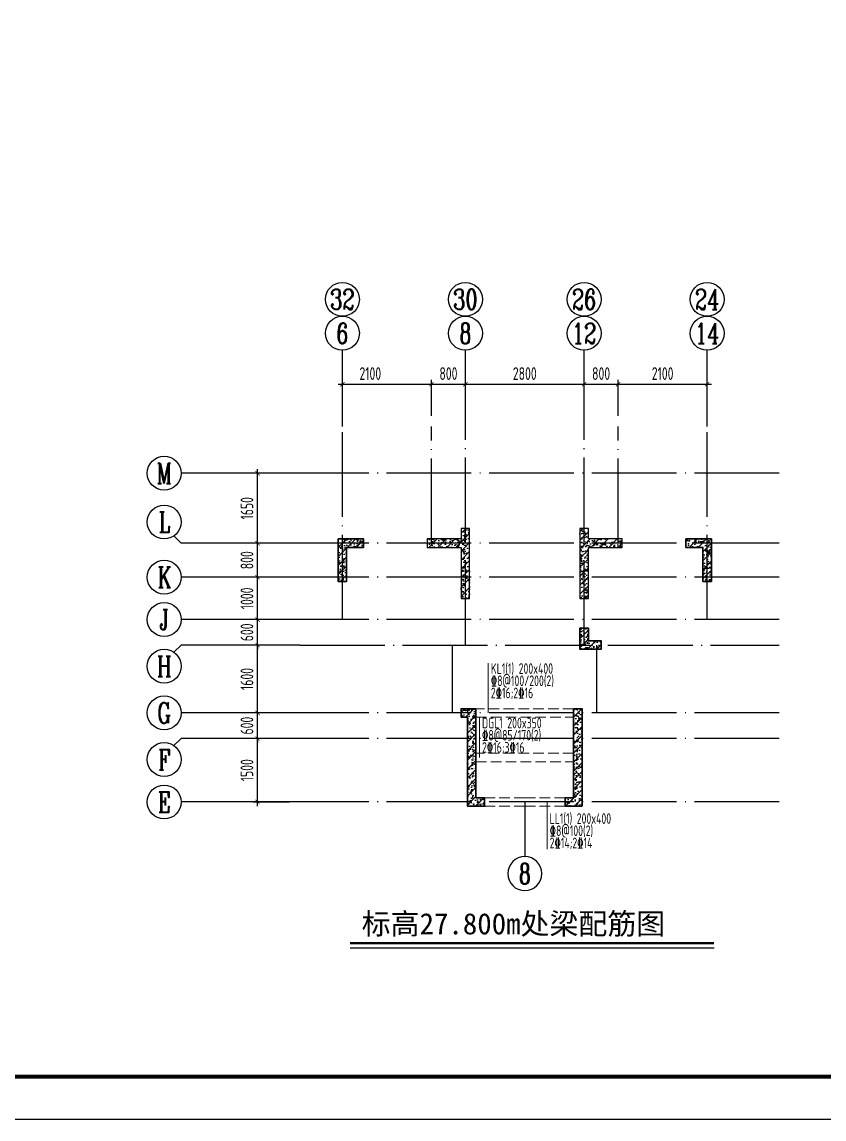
# Model space of a CAD drawing. Extents: x -1307975 to -76406, y -96289 to 379359.
# Drawn here: x -711516 to -692605, y -27247 to -1383 of the extents above; entities that cross this region are included whole.
import ezdxf
from ezdxf.enums import TextEntityAlignment as Align

# ---------------------------------------------------------------- set-up
doc = ezdxf.new("R2010")
doc.units = 0
doc.header["$LTSCALE"] = 1000
for name, pattern in [('__DASH', [0.35, 0.25, -0.1]), ('DASH', [0.35, 0.25, -0.1]), ('DOTE', [2.42, 2, -0.2, 0.02, -0.2])]:
    doc.linetypes.add(name, pattern=pattern)
doc.layers.get('0').update_dxf_attribs({"linetype": 'CONTINUOUS'})
doc.layers.get('DEFPOINTS').update_dxf_attribs({"linetype": 'CONTINUOUS'})
for name, color, linetype in [('-TK', 7, 'CONTINUOUS'), ('A-AXIS', 1, 'CONTINUOUS'), ('A-DOTE', 10, 'DOTE'), ('AXIS_NUM', 7, 'CONTINUOUS'), ('S-L主梁线', 4, 'DASH'), ('S-L梁编号', 6, 'CONTINUOUS'), ('S-L梁配筋', 7, 'CONTINUOUS'), ('S-Q墙填充', 252, 'CONTINUOUS'), ('S-Q墙实线', 6, 'CONTINUOUS'), ('S-Y一般标注', 3, 'CONTINUOUS'), ('S-Z柱填充', 252, 'CONTINUOUS'), ('S-Z柱实线', 6, 'CONTINUOUS'), ('S-引出线', 40, 'CONTINUOUS'), ('S-文字', 7, 'CONTINUOUS')]:
    doc.layers.add(name, color=color, linetype=linetype)
doc.styles.add('-宋体', font='', dxfattribs={"width": 0.7, "height": 300, "bigfont": '宋体.TTF'})
doc.styles.add('TSSD_Axis', font='complex.shx', dxfattribs={"width": 0.7, "bigfont": 'hztxt.shx'})
doc.styles.add('TSSD_DIMENSION', font='Tssdeng.shx', dxfattribs={"width": 0.7, "bigfont": 'tssdchn.shx'})
doc.styles.add('TSSD_REIN', font='tssdeng.shx', dxfattribs={"width": 0.7, "height": 300, "bigfont": 'tssdchn.shx'})
doc.styles.get('-宋体').set_extended_font_data('SimSun')
doc.dimstyles.new('TSSD_100_100', dxfattribs={"dimtxt": 300, "dimasz": 100, "dimexe": 100, "dimexo": 250, "dimgap": 100, "dimtad": 1, "dimdec": 0, "dimzin": 0, "dimdsep": 46, "dimtxsty": 'TSSD_DIMENSION', "dimblk": 'ARCHTICK', "dimcen": 0, "dimdle": 100, "dimclrt": 7, "dimadec": 0, "dimazin": 0, "dimtfac": 1, "dimtdec": 0, "dimtix": 1, "dimtmove": 2, "dimatfit": 3, "dimldrblk": 'ARCHTICK', "dimfxl": 1, "dimtolj": 1, "dimtzin": 0, "dimarcsym": 0})
pattern_1 = [(50, (-691234.5, 31720.38), (215.17805, -18.82564), [22.5, -247.5]), (355, (-691234.5, 31720.38), (-41.6254, 225.6576), [18, -198]), (100.4514, (-691216.58, 31718.8), (173.5528, 206.8319), [19.1221, -210.3426]), (46.1842, (-691234.5, 31780.38), (320.1723, -49.6557), [33.75, -371.25]), (96.6356, (-691207.83, 31776.24), (280.3988, 292.2354), [28.683, -315.514]), (351.1842, (-691234.5, 31780.38), (280.3986, 292.2356), [27, -297]), (21, (-691204.5, 31765.38), (179.0721, -120.78567), [22.5, -247.5]), (326, (-691204.5, 31765.38), (72.9946, 217.545), [18, -198]), (71.4514, (-691189.59, 31755.31), (252.0668, 96.75915), [19.1221, -210.3426]), (37.5, (-691234.51, 31720.38), (3.64796, 99.86816), [0, -195.6, 0, -201, 0, -198.75]), (7.5, (-691234.51, 31720.38), (78.92086, 118.32351), [0, -114.6, 0, -191.1, 0, -75.75]), (327.5, (-691301.41, 31720.38), (160.14673, -6.76646), [0, -75, 0, -234, 0, -310.5]), (317.5, (-691331.41, 31720.38), (174.95585, 30.0315), [0, -97.5, 0, -155.4, 0, -220.5]), (45, (-691234.51, 31720.38), (-106.066, 106.066), [])]
pattern_2 = [(50, (-696496.34, 199756.45), (215.17805, -18.82564), [22.5, -247.5]), (355, (-696496.34, 199756.45), (-41.6254, 225.65764), [18, -198]), (100.4514, (-696478.41, 199754.88), (173.55281, 206.83186), [19.12206, -210.34263]), (46.1842, (-696496.34, 199816.45), (320.1723, -49.6557), [33.75, -371.25]), (96.6356, (-696469.66, 199812.3), (280.3988, 292.23536), [28.6831, -315.5139]), (351.1842, (-696496.34, 199816.45), (280.3986, 292.2356), [27, -297]), (21, (-696466.34, 199801.45), (179.07212, -120.78567), [22.5, -247.5]), (326, (-696466.34, 199801.45), (72.9946, 217.54501), [18, -198]), (71.4514, (-696451.42, 199791.39), (252.06679, 96.75915), [19.12206, -210.34263]), (37.5, (-696496.344, 199756.45), (3.647957, 99.868156), [0, -195.6, 0, -201, 0, -198.75]), (7.5, (-696496.34, 199756.45), (78.92086, 118.323514), [0, -114.6, 0, -191.1, 0, -75.75]), (327.5, (-696563.244, 199756.45), (160.14673, -6.766462), [0, -75, 0, -234, 0, -310.5]), (317.5, (-696593.24, 199756.45), (174.95585, 30.031495), [0, -97.5, 0, -155.4, 0, -220.5]), (45, (-696496.34, 199756.45), (-106.06602, 106.06602), [])]

# ---------------------------------------------------------------- blocks, each defined once
blk = doc.blocks.new('A1')
blk.add_lwpolyline([(0, 59400), (0, 0), (84100, 0), (84100, 59400)], close=True)
at = {"const_width": 100}
blk.add_lwpolyline([(2500, 58400), (2500, 1000), (83100, 1000), (83100, 58400)], close=True, dxfattribs=at)
blk = doc.blocks.new('ts_axno')
at = {"color": 0, "linetype": 'ByBlock', "lineweight": -2}
blk.add_circle((0, 0), 0.5, dxfattribs=at)
at = {"color": 0, "linetype": 'ByBlock', "lineweight": -2, "style": 'TSSD_Axis', "width": 0.7}
blk.add_attdef('A', text='', height=0.6, dxfattribs=at).set_placement((0, 0), align=Align.MIDDLE_CENTER)
blk = doc.blocks.new('_ArchTick')
at = {"color": 0, "linetype": 'ByBlock', "const_width": 0.15}
blk.add_lwpolyline([(-0.5, -0.5), (0.5, 0.5)], dxfattribs=at)
blk = doc.blocks.new('*D1075')
at = {"layer": 'DEFPOINTS', "color": 0, "transparency": 16777216}
for p in [(-701861, -9923), (-703961, -10923), (-701861, -10923)]:
    blk.add_point(p, dxfattribs=at)
at = {"layer": 'S-Y一般标注', "color": 0, "lineweight": -2, "transparency": 16777216}
for p, q in [((-703961, -10673), (-703961, -9823)), ((-701861, -10673), (-701861, -9823)), ((-704061, -9923), (-701761, -9923))]:
    blk.add_line(p, q, dxfattribs=at)
at = {"layer": 'S-Y一般标注', "color": 0, "lineweight": -2, "transparency": 16777216, "xscale": 100, "yscale": 100, "zscale": 100, "rotation": 180}
blk.add_blockref('_ArchTick', (-703961, -9923), dxfattribs=at)
at = {"layer": 'S-Y一般标注', "color": 0, "lineweight": -2, "transparency": 16777216, "xscale": 100, "yscale": 100, "zscale": 100}
blk.add_blockref('_ArchTick', (-701861, -9923), dxfattribs=at)
at = {"layer": 'S-Y一般标注', "color": 7, "transparency": 16777216, "insert": (-703303, -9673), "char_height": 300, "attachment_point": 5, "style": 'TSSD_DIMENSION'}
blk.add_mtext('\\A1;2100', dxfattribs=at)
blk = doc.blocks.new('*D1076')
at = {"layer": 'DEFPOINTS', "color": 0, "transparency": 16777216}
for p in [(-698261, -9923), (-701061, -10923), (-698261, -10923)]:
    blk.add_point(p, dxfattribs=at)
at = {"layer": 'S-Y一般标注', "color": 0, "lineweight": -2, "transparency": 16777216}
for p, q in [((-701061, -10673), (-701061, -9823)), ((-698261, -10673), (-698261, -9823)), ((-701161, -9923), (-698161, -9923))]:
    blk.add_line(p, q, dxfattribs=at)
at = {"layer": 'S-Y一般标注', "color": 0, "lineweight": -2, "transparency": 16777216, "xscale": 100, "yscale": 100, "zscale": 100, "rotation": 180}
blk.add_blockref('_ArchTick', (-701061, -9923), dxfattribs=at)
at = {"layer": 'S-Y一般标注', "color": 0, "lineweight": -2, "transparency": 16777216, "xscale": 100, "yscale": 100, "zscale": 100}
blk.add_blockref('_ArchTick', (-698261, -9923), dxfattribs=at)
at = {"layer": 'S-Y一般标注', "color": 7, "transparency": 16777216, "insert": (-699661, -9673), "char_height": 300, "attachment_point": 5, "style": 'TSSD_DIMENSION'}
blk.add_mtext('\\A1;2800', dxfattribs=at)
blk = doc.blocks.new('*D1077')
at = {"layer": 'DEFPOINTS', "color": 0, "transparency": 16777216}
for p in [(-697461, -9923), (-698261, -10923), (-697461, -10923)]:
    blk.add_point(p, dxfattribs=at)
at = {"layer": 'S-Y一般标注', "color": 0, "lineweight": -2, "transparency": 16777216}
for p, q in [((-698261, -10673), (-698261, -9823)), ((-697461, -10673), (-697461, -9823)), ((-698361, -9923), (-697361, -9923))]:
    blk.add_line(p, q, dxfattribs=at)
at = {"layer": 'S-Y一般标注', "color": 0, "lineweight": -2, "transparency": 16777216, "xscale": 100, "yscale": 100, "zscale": 100, "rotation": 180}
blk.add_blockref('_ArchTick', (-698261, -9923), dxfattribs=at)
at = {"layer": 'S-Y一般标注', "color": 0, "lineweight": -2, "transparency": 16777216, "xscale": 100, "yscale": 100, "zscale": 100}
blk.add_blockref('_ArchTick', (-697461, -9923), dxfattribs=at)
at = {"layer": 'S-Y一般标注', "color": 7, "transparency": 16777216, "insert": (-697861, -9673), "char_height": 300, "attachment_point": 5, "style": 'TSSD_DIMENSION'}
blk.add_mtext('\\A1;800', dxfattribs=at)
blk = doc.blocks.new('*D1078')
at = {"layer": 'DEFPOINTS', "color": 0, "transparency": 16777216}
for p in [(-705961, -18273), (-704961, -18273), (-704961, -19773)]:
    blk.add_point(p, dxfattribs=at)
at = {"layer": 'S-Y一般标注', "color": 0, "lineweight": -2, "transparency": 16777216}
for p, q in [((-705211, -18273), (-706061, -18273)), ((-705961, -19873), (-705961, -18173)), ((-705211, -19773), (-706061, -19773))]:
    blk.add_line(p, q, dxfattribs=at)
at = {"layer": 'S-Y一般标注', "color": 0, "lineweight": -2, "transparency": 16777216, "xscale": 100, "yscale": 100, "zscale": 100}
for p, rotation in [((-705961, -18273), 90), ((-705961, -19773), 270)]:
    blk.add_blockref('_ArchTick', p, dxfattribs=dict(at, rotation=rotation))
at = {"layer": 'S-Y一般标注', "color": 7, "transparency": 16777216, "insert": (-706211, -19023), "char_height": 300, "attachment_point": 5, "rotation": 90, "style": 'TSSD_DIMENSION'}
blk.add_mtext('\\A1;1500', dxfattribs=at)
blk = doc.blocks.new('*D1079')
at = {"layer": 'DEFPOINTS', "color": 0, "transparency": 16777216}
for p in [(-705961, -17673), (-704961, -17673), (-704961, -18273)]:
    blk.add_point(p, dxfattribs=at)
at = {"layer": 'S-Y一般标注', "color": 0, "lineweight": -2, "transparency": 16777216}
for p, q in [((-705961, -17673), (-705961, -17573)), ((-705211, -17673), (-706061, -17673)), ((-705961, -18273), (-705961, -17673)), ((-705211, -18273), (-706061, -18273)), ((-705961, -18273), (-705961, -18373))]:
    blk.add_line(p, q, dxfattribs=at)
at = {"layer": 'S-Y一般标注', "color": 0, "lineweight": -2, "transparency": 16777216, "xscale": 100, "yscale": 100, "zscale": 100}
for p, rotation in [((-705961, -17673), 270), ((-705961, -18273), 90)]:
    blk.add_blockref('_ArchTick', p, dxfattribs=dict(at, rotation=rotation))
at = {"layer": 'S-Y一般标注', "color": 7, "transparency": 16777216, "insert": (-706211, -17973), "char_height": 300, "attachment_point": 5, "rotation": 90, "style": 'TSSD_DIMENSION'}
blk.add_mtext('\\A1;600', dxfattribs=at)
blk = doc.blocks.new('*D1080')
at = {"layer": 'DEFPOINTS', "color": 0, "transparency": 16777216}
for p in [(-705961, -16072), (-704961, -16072), (-704961, -17673)]:
    blk.add_point(p, dxfattribs=at)
at = {"layer": 'S-Y一般标注', "color": 0, "lineweight": -2, "transparency": 16777216}
for p, q in [((-705961, -17773), (-705961, -15972)), ((-705211, -16072), (-706061, -16072)), ((-705211, -17673), (-706061, -17673))]:
    blk.add_line(p, q, dxfattribs=at)
at = {"layer": 'S-Y一般标注', "color": 0, "lineweight": -2, "transparency": 16777216, "xscale": 100, "yscale": 100, "zscale": 100}
for p, rotation in [((-705961, -16072), 90), ((-705961, -17673), 270)]:
    blk.add_blockref('_ArchTick', p, dxfattribs=dict(at, rotation=rotation))
at = {"layer": 'S-Y一般标注', "color": 7, "transparency": 16777216, "insert": (-706211, -16873), "char_height": 300, "attachment_point": 5, "rotation": 90, "style": 'TSSD_DIMENSION'}
blk.add_mtext('\\A1;1600', dxfattribs=at)
blk = doc.blocks.new('*D1081')
at = {"layer": 'DEFPOINTS', "color": 0, "transparency": 16777216}
for p in [(-705961, -15473), (-704961, -15473), (-704961, -16072)]:
    blk.add_point(p, dxfattribs=at)
at = {"layer": 'S-Y一般标注', "color": 0, "lineweight": -2, "transparency": 16777216}
for p, q in [((-705211, -15473), (-706061, -15473)), ((-705961, -15473), (-705961, -15373)), ((-705961, -16072), (-705961, -15473)), ((-705211, -16072), (-706061, -16072)), ((-705961, -16072), (-705961, -16172))]:
    blk.add_line(p, q, dxfattribs=at)
at = {"layer": 'S-Y一般标注', "color": 0, "lineweight": -2, "transparency": 16777216, "xscale": 100, "yscale": 100, "zscale": 100}
for p, rotation in [((-705961, -15473), 270), ((-705961, -16072), 90)]:
    blk.add_blockref('_ArchTick', p, dxfattribs=dict(at, rotation=rotation))
at = {"layer": 'S-Y一般标注', "color": 7, "transparency": 16777216, "insert": (-706211, -15773), "char_height": 300, "attachment_point": 5, "rotation": 90, "style": 'TSSD_DIMENSION'}
blk.add_mtext('\\A1;600', dxfattribs=at)
blk = doc.blocks.new('*D1082')
at = {"layer": 'DEFPOINTS', "color": 0, "transparency": 16777216}
for p in [(-705961, -14473), (-704961, -14473), (-704961, -15473)]:
    blk.add_point(p, dxfattribs=at)
at = {"layer": 'S-Y一般标注', "color": 0, "lineweight": -2, "transparency": 16777216}
for p, q in [((-705211, -14473), (-706061, -14473)), ((-705961, -15573), (-705961, -14373)), ((-705211, -15473), (-706061, -15473))]:
    blk.add_line(p, q, dxfattribs=at)
at = {"layer": 'S-Y一般标注', "color": 0, "lineweight": -2, "transparency": 16777216, "xscale": 100, "yscale": 100, "zscale": 100}
for p, rotation in [((-705961, -14473), 90), ((-705961, -15473), 270)]:
    blk.add_blockref('_ArchTick', p, dxfattribs=dict(at, rotation=rotation))
at = {"layer": 'S-Y一般标注', "color": 7, "transparency": 16777216, "insert": (-706211, -14973), "char_height": 300, "attachment_point": 5, "rotation": 90, "style": 'TSSD_DIMENSION'}
blk.add_mtext('\\A1;1000', dxfattribs=at)
blk = doc.blocks.new('*D1083')
at = {"layer": 'DEFPOINTS', "color": 0, "transparency": 16777216}
for p in [(-705961, -13673), (-704961, -13673), (-704961, -14473)]:
    blk.add_point(p, dxfattribs=at)
at = {"layer": 'S-Y一般标注', "color": 0, "lineweight": -2, "transparency": 16777216}
for p, q in [((-705211, -13673), (-706061, -13673)), ((-705961, -14573), (-705961, -13573)), ((-705211, -14473), (-706061, -14473))]:
    blk.add_line(p, q, dxfattribs=at)
at = {"layer": 'S-Y一般标注', "color": 0, "lineweight": -2, "transparency": 16777216, "xscale": 100, "yscale": 100, "zscale": 100}
for p, rotation in [((-705961, -13673), 90), ((-705961, -14473), 270)]:
    blk.add_blockref('_ArchTick', p, dxfattribs=dict(at, rotation=rotation))
at = {"layer": 'S-Y一般标注', "color": 7, "transparency": 16777216, "insert": (-706211, -14073), "char_height": 300, "attachment_point": 5, "rotation": 90, "style": 'TSSD_DIMENSION'}
blk.add_mtext('\\A1;800', dxfattribs=at)
blk = doc.blocks.new('*D1084')
at = {"layer": 'DEFPOINTS', "color": 0, "transparency": 16777216}
for p in [(-701061, -9923), (-701861, -10923), (-701061, -10923)]:
    blk.add_point(p, dxfattribs=at)
at = {"layer": 'S-Y一般标注', "color": 0, "lineweight": -2, "transparency": 16777216}
for p, q in [((-701861, -10673), (-701861, -9823)), ((-701061, -10673), (-701061, -9823)), ((-701961, -9923), (-700961, -9923))]:
    blk.add_line(p, q, dxfattribs=at)
at = {"layer": 'S-Y一般标注', "color": 0, "lineweight": -2, "transparency": 16777216, "xscale": 100, "yscale": 100, "zscale": 100, "rotation": 180}
blk.add_blockref('_ArchTick', (-701861, -9923), dxfattribs=at)
at = {"layer": 'S-Y一般标注', "color": 0, "lineweight": -2, "transparency": 16777216, "xscale": 100, "yscale": 100, "zscale": 100}
blk.add_blockref('_ArchTick', (-701061, -9923), dxfattribs=at)
at = {"layer": 'S-Y一般标注', "color": 7, "transparency": 16777216, "insert": (-701461, -9673), "char_height": 300, "attachment_point": 5, "style": 'TSSD_DIMENSION'}
blk.add_mtext('\\A1;800', dxfattribs=at)
blk = doc.blocks.new('*D1085')
at = {"layer": 'DEFPOINTS', "color": 0, "transparency": 16777216}
for p in [(-695361, -9923), (-697461, -10923), (-695361, -10923)]:
    blk.add_point(p, dxfattribs=at)
at = {"layer": 'S-Y一般标注', "color": 0, "lineweight": -2, "transparency": 16777216}
for p, q in [((-697461, -10673), (-697461, -9823)), ((-695361, -10673), (-695361, -9823)), ((-697561, -9923), (-695261, -9923))]:
    blk.add_line(p, q, dxfattribs=at)
at = {"layer": 'S-Y一般标注', "color": 0, "lineweight": -2, "transparency": 16777216, "xscale": 100, "yscale": 100, "zscale": 100, "rotation": 180}
blk.add_blockref('_ArchTick', (-697461, -9923), dxfattribs=at)
at = {"layer": 'S-Y一般标注', "color": 0, "lineweight": -2, "transparency": 16777216, "xscale": 100, "yscale": 100, "zscale": 100}
blk.add_blockref('_ArchTick', (-695361, -9923), dxfattribs=at)
at = {"layer": 'S-Y一般标注', "color": 7, "transparency": 16777216, "insert": (-696411, -9673), "char_height": 300, "attachment_point": 5, "style": 'TSSD_DIMENSION'}
blk.add_mtext('\\A1;2100', dxfattribs=at)
blk = doc.blocks.new('*D1086')
at = {"layer": 'DEFPOINTS', "color": 0, "transparency": 16777216}
for p in [(-705961, -12023), (-704961, -12023), (-704961, -13673)]:
    blk.add_point(p, dxfattribs=at)
at = {"layer": 'S-Y一般标注', "color": 0, "lineweight": -2, "transparency": 16777216}
for p, q in [((-705211, -12023), (-706061, -12023)), ((-705961, -13773), (-705961, -11923)), ((-705211, -13673), (-706061, -13673))]:
    blk.add_line(p, q, dxfattribs=at)
at = {"layer": 'S-Y一般标注', "color": 0, "lineweight": -2, "transparency": 16777216, "xscale": 100, "yscale": 100, "zscale": 100}
for p, rotation in [((-705961, -12023), 90), ((-705961, -13673), 270)]:
    blk.add_blockref('_ArchTick', p, dxfattribs=dict(at, rotation=rotation))
at = {"layer": 'S-Y一般标注', "color": 7, "transparency": 16777216, "insert": (-706211, -12848), "char_height": 300, "attachment_point": 5, "rotation": 90, "style": 'TSSD_DIMENSION'}
blk.add_mtext('\\A1;1650', dxfattribs=at)

msp = doc.modelspace()

# ---------------------------------------------------------------- hatches: boundary and pattern name
at = {"layer": 'S-Q墙填充'}
h = msp.add_hatch(dxfattribs=at)
h.set_pattern_fill('ARMORED', color=252, scale=30, style=0)
h.set_pattern_definition(pattern_2)
h.paths.add_polyline_path([(-700961.25, -13672.66), (-700961.25, -13322.66), (-701161.25, -13322.66), (-701161.25, -13572.66), (-701961.37, -13572.66), (-701961.37, -13772.66), (-701161.25, -13772.66), (-701161.25, -14972.66), (-700961.25, -14972.66)])
h = msp.add_hatch(dxfattribs=at)
h.set_pattern_fill('ARMORED', color=252, scale=30, style=0)
h.set_pattern_definition(pattern_2)
h.paths.add_polyline_path([(-698361.25, -13672.66), (-698361.25, -14972.66), (-698161.25, -14972.66), (-698161.25, -13772.66), (-697361.64, -13772.66), (-697361.64, -13572.66), (-698161.25, -13572.66), (-698161.25, -13322.66), (-698361.25, -13322.66)])
h = msp.add_hatch(dxfattribs=at)
h.set_pattern_fill('ARMORED', color=252, scale=30, style=0)
h.set_pattern_definition(pattern_1)
h.paths.add_polyline_path([(-704061.25, -13572.66), (-703461.33, -13572.66), (-703461.33, -13772.66), (-703861.25, -13772.66), (-703861.25, -14572.66), (-704061.25, -14572.66)])
h = msp.add_hatch(dxfattribs=at)
h.set_pattern_fill('ARMORED', color=252, scale=30, style=0)
h.set_pattern_definition(pattern_1)
h.paths.add_polyline_path([(-695261.25, -13572.66), (-695861.16, -13572.66), (-695861.16, -13772.66), (-695461.25, -13772.66), (-695461.25, -14572.66), (-695261.25, -14572.66)])
h = msp.add_hatch(dxfattribs=at)
h.set_pattern_fill('ARMORED', color=252, scale=30, style=0)
h.set_pattern_definition(pattern_1)
h.paths.add_polyline_path([(-700811.25, -17572.66), (-701161.25, -17572.66), (-701161.25, -17772.66), (-701011.25, -17772.66), (-701011.25, -18272.66), (-701011.25, -18722.66), (-701011.25, -19872.66), (-700611.25, -19872.66), (-700611.25, -19672.66), (-700811.25, -19672.66), (-700811.25, -18722.66), (-700811.25, -18272.66)])
h = msp.add_hatch(dxfattribs=at)
h.set_pattern_fill('ARMORED', color=252, scale=30, style=0)
h.set_pattern_definition(pattern_1)
h.paths.add_polyline_path([(-698311.25, -19872.66), (-698311.25, -18722.66), (-698311.25, -18272.66), (-698311.25, -17572.66), (-698511.25, -17572.66), (-698511.25, -18272.66), (-698511.25, -18722.66), (-698511.25, -19672.66), (-698711.25, -19672.66), (-698711.25, -19872.66)])
at = {"layer": 'S-Z柱填充'}
h = msp.add_hatch(dxfattribs=at)
h.set_pattern_fill('ARMORED', color=252, scale=30, style=0)
h.set_pattern_definition(pattern_1)
h.paths.add_polyline_path([(-698161.25, -15672.39), (-698361.25, -15672.39), (-698361.25, -16172.39), (-697861.25, -16172.39), (-697861.25, -15972.39), (-698161.25, -15972.39)])

# ---------------------------------------------------------------- linework, layer by layer
at = {"layer": 'A-AXIS'}
for p, q in [((-703961.25, -10922.78), (-703961.25, -9122.78)), ((-701061.25, -10922.78), (-701061.25, -9122.78)), ((-698261.25, -10922.78), (-698261.25, -9122.78)), ((-695361.25, -10922.78), (-695361.25, -9122.78)), ((-704961.25, -12022.66), (-707761.25, -12022.66)), ((-707761.25, -13672.66), (-707932.86, -13501.05)), ((-704961.25, -13672.66), (-707761.25, -13672.66)), ((-704961.25, -14472.66), (-707761.25, -14472.66)), ((-704961.25, -15472.66), (-707761.25, -15472.66)), ((-707761.25, -16072.39), (-707932.86, -16244)), ((-704961.25, -16072.39), (-707761.25, -16072.39)), ((-704961.25, -17672.66), (-707761.25, -17672.66)), ((-707761.25, -18272.66), (-707932.86, -18444.27)), ((-704961.25, -18272.66), (-707761.25, -18272.66)), ((-704961.25, -19772.66), (-707761.25, -19772.66))]:
    msp.add_line(p, q, dxfattribs=at)
at = {"layer": 'A-DOTE'}
for p, q in [((-703961.25, -15472.66), (-703961.25, -10922.78)), ((-701861.25, -13672.66), (-701861.25, -10922.78)), ((-701061.25, -16072.39), (-701061.25, -10922.78)), ((-698261.25, -16072.39), (-698261.25, -10922.78)), ((-697461.25, -13672.66), (-697461.25, -10922.78)), ((-695361.25, -15472.66), (-695361.25, -10922.78)), ((-693661.25, -12022.66), (-704961.25, -12022.66)), ((-693661.25, -13672.66), (-704961.25, -13672.66)), ((-693661.25, -14472.66), (-704961.25, -14472.66)), ((-693661.25, -15472.66), (-704961.25, -15472.66)), ((-704961.25, -16072.39), (-693661.25, -16072.39)), ((-701361.25, -17672.66), (-701361.25, -16072.66)), ((-697961.25, -17672.66), (-697961.25, -16072.66)), ((-693661.25, -17672.66), (-704961.25, -17672.66)), ((-693661.25, -18272.66), (-704961.25, -18272.66)), ((-693661.25, -19772.66), (-704961.25, -19772.66)), ((-699661.25, -19772.66), (-699661.25, -21061.22))]:
    msp.add_line(p, q, dxfattribs=at)
at = {"layer": 'S-L主梁线', "linetype": '__DASH', "lineweight": 18}
for p, q in [((-698511.25, -17572.66), (-700811.25, -17572.66)), ((-700811.25, -17772.66), (-698511.25, -17772.66)), ((-698511.25, -18622.66), (-700811.25, -18622.66)), ((-700811.25, -18822.66), (-698511.25, -18822.66)), ((-699661.24, -19672.66), (-700611.25, -19672.66)), ((-700611.25, -19872.66), (-699661.25, -19872.66)), ((-698711.25, -19672.66), (-699661.24, -19672.66)), ((-699661.23, -19872.66), (-698711.25, -19872.66))]:
    msp.add_line(p, q, dxfattribs=at)
at = {"layer": 'S-L梁编号', "lineweight": 18}
for p, q in [((-700523.8, -17672.66), (-700523.8, -16501.94)), ((-700731.33, -18722.66), (-700731.33, -17786.29)), ((-699136.64, -19772.66), (-699136.64, -20882.35))]:
    msp.add_line(p, q, dxfattribs=at)
at = {"layer": 'S-Q墙实线'}
msp.add_lwpolyline([(-700961.25, -13672.66), (-700961.25, -13322.66), (-701161.25, -13322.66), (-701161.25, -13572.66), (-701961.37, -13572.66), (-701961.37, -13772.66), (-701161.25, -13772.66), (-701161.25, -14972.66), (-700961.25, -14972.66), (-700961.25, -13672.66)], dxfattribs=at)
msp.add_lwpolyline([(-698361.25, -13672.66), (-698361.25, -14972.66), (-698161.25, -14972.66), (-698161.25, -13772.66), (-697361.64, -13772.66), (-697361.64, -13572.66), (-698161.25, -13572.66), (-698161.25, -13322.66), (-698361.25, -13322.66)], close=True, dxfattribs=at)
at = {"layer": 'S-Q墙实线', "lineweight": 35}
for points in [[(-704061.25, -13572.66), (-703461.33, -13572.66), (-703461.33, -13772.66), (-703861.25, -13772.66), (-703861.25, -14572.66), (-704061.25, -14572.66)], [(-695261.25, -13572.66), (-695861.16, -13572.66), (-695861.16, -13772.66), (-695461.25, -13772.66), (-695461.25, -14572.66), (-695261.25, -14572.66)], [(-700811.25, -17572.66), (-701161.25, -17572.66), (-701161.25, -17772.66), (-701011.25, -17772.66), (-701011.25, -18272.66), (-701011.25, -18722.66), (-701011.25, -19872.66), (-700611.25, -19872.66), (-700611.25, -19672.66), (-700811.25, -19672.66), (-700811.25, -18722.66), (-700811.25, -18272.66)], [(-698311.25, -19872.66), (-698311.25, -18722.66), (-698311.25, -18272.66), (-698311.25, -17572.66), (-698511.25, -17572.66), (-698511.25, -18272.66), (-698511.25, -18722.66), (-698511.25, -19672.66), (-698711.25, -19672.66), (-698711.25, -19872.66)]]:
    msp.add_lwpolyline(points, close=True, dxfattribs=at)
at = {"layer": 'S-Z柱实线', "lineweight": 35}
msp.add_lwpolyline([(-698161.25, -15672.39), (-698361.25, -15672.39), (-698361.25, -16172.39), (-697861.25, -16172.39), (-697861.25, -15972.39), (-698161.25, -15972.39)], close=True, dxfattribs=at)
at = {"layer": 'S-引出线', "color": 3, "const_width": 56}
msp.add_lwpolyline([(-703777.95, -23099.51), (-695196.93, -23099.51)], dxfattribs=at)
at = {"layer": 'S-引出线', "color": 3}
msp.add_lwpolyline([(-703777.95, -23211.51), (-695196.93, -23211.51)], dxfattribs=at)

# ---------------------------------------------------------------- block references
at = {"layer": '-TK'}
msp.add_blockref('A1', (-757793.14, -27247.21), dxfattribs=at)
at = {"layer": 'A-AXIS'}
ref = msp.add_blockref('ts_axno', (-703961.25, -7922.78), dxfattribs=dict(at, xscale=800, yscale=800, zscale=800))
ref.add_attrib('5', '32', dxfattribs={"layer": 'AXIS_NUM', "height": 480, "style": 'TSSD_Axis', "width": 0.7}).set_placement((-703961.25, -7922.78), align=Align.MIDDLE_CENTER)
ref = msp.add_blockref('ts_axno', (-701061.25, -7922.78), dxfattribs=dict(at, xscale=800, yscale=800, zscale=800))
ref.add_attrib('6', '30', dxfattribs={"layer": 'AXIS_NUM', "height": 480, "style": 'TSSD_Axis', "width": 0.7}).set_placement((-701061.25, -7922.78), align=Align.MIDDLE_CENTER)
ref = msp.add_blockref('ts_axno', (-698261.25, -7922.78), dxfattribs=dict(at, xscale=800, yscale=800, zscale=800))
ref.add_attrib('7', '26', dxfattribs={"layer": 'AXIS_NUM', "height": 480, "style": 'TSSD_Axis', "width": 0.7}).set_placement((-698261.25, -7922.78), align=Align.MIDDLE_CENTER)
ref = msp.add_blockref('ts_axno', (-695361.25, -7922.78), dxfattribs=dict(at, xscale=800, yscale=800, zscale=800))
ref.add_attrib('8', '24', dxfattribs={"layer": 'AXIS_NUM', "height": 480, "style": 'TSSD_Axis', "width": 0.7}).set_placement((-695361.25, -7922.78), align=Align.MIDDLE_CENTER)
ref = msp.add_blockref('ts_axno', (-703961.25, -8722.78), dxfattribs=dict(at, xscale=800, yscale=800, zscale=800))
ref.add_attrib('5', '6', dxfattribs={"layer": 'AXIS_NUM', "height": 480, "style": 'TSSD_Axis', "width": 0.7}).set_placement((-703961.25, -8722.78), align=Align.MIDDLE_CENTER)
ref = msp.add_blockref('ts_axno', (-701061.25, -8722.78), dxfattribs=dict(at, xscale=800, yscale=800, zscale=800))
ref.add_attrib('6', '8', dxfattribs={"layer": 'AXIS_NUM', "height": 480, "style": 'TSSD_Axis', "width": 0.7}).set_placement((-701061.25, -8722.78), align=Align.MIDDLE_CENTER)
ref = msp.add_blockref('ts_axno', (-698261.25, -8722.78), dxfattribs=dict(at, xscale=800, yscale=800, zscale=800))
ref.add_attrib('7', '12', dxfattribs={"layer": 'AXIS_NUM', "height": 480, "style": 'TSSD_Axis', "width": 0.7}).set_placement((-698261.25, -8722.78), align=Align.MIDDLE_CENTER)
ref = msp.add_blockref('ts_axno', (-695361.25, -8722.78), dxfattribs=dict(at, xscale=800, yscale=800, zscale=800))
ref.add_attrib('8', '14', dxfattribs={"layer": 'AXIS_NUM', "height": 480, "style": 'TSSD_Axis', "width": 0.7}).set_placement((-695361.25, -8722.78), align=Align.MIDDLE_CENTER)
ref = msp.add_blockref('ts_axno', (-708161.25, -12022.66), dxfattribs=dict(at, xscale=800, yscale=800, zscale=800))
ref.add_attrib('G', 'M', dxfattribs={"layer": 'AXIS_NUM', "height": 480, "style": 'TSSD_Axis', "width": 0.7}).set_placement((-708161.25, -12022.66), align=Align.MIDDLE_CENTER)
ref = msp.add_blockref('ts_axno', (-708161.25, -13172.66), dxfattribs=dict(at, xscale=800, yscale=800, zscale=800))
ref.add_attrib('G', 'L', dxfattribs={"layer": 'AXIS_NUM', "height": 480, "style": 'TSSD_Axis', "width": 0.7}).set_placement((-708161.25, -13172.66), align=Align.MIDDLE_CENTER)
ref = msp.add_blockref('ts_axno', (-708161.25, -14472.66), dxfattribs=dict(at, xscale=800, yscale=800, zscale=800))
ref.add_attrib('G', 'K', dxfattribs={"layer": 'AXIS_NUM', "height": 480, "style": 'TSSD_Axis', "width": 0.7}).set_placement((-708161.25, -14472.66), align=Align.MIDDLE_CENTER)
ref = msp.add_blockref('ts_axno', (-708161.25, -15472.66), dxfattribs=dict(at, xscale=800, yscale=800, zscale=800))
ref.add_attrib('G', 'J', dxfattribs={"layer": 'AXIS_NUM', "height": 480, "style": 'TSSD_Axis', "width": 0.7}).set_placement((-708161.25, -15472.66), align=Align.MIDDLE_CENTER)
ref = msp.add_blockref('ts_axno', (-708161.25, -16572.39), dxfattribs=dict(at, xscale=800, yscale=800, zscale=800))
ref.add_attrib('C', 'H', dxfattribs={"layer": 'AXIS_NUM', "height": 480, "style": 'TSSD_Axis', "width": 0.7}).set_placement((-708161.25, -16572.39), align=Align.MIDDLE_CENTER)
ref = msp.add_blockref('ts_axno', (-708161.25, -17672.66), dxfattribs=dict(at, xscale=800, yscale=800, zscale=800))
ref.add_attrib('D', 'G', dxfattribs={"layer": 'AXIS_NUM', "height": 480, "style": 'TSSD_Axis', "width": 0.7}).set_placement((-708161.25, -17672.66), align=Align.MIDDLE_CENTER)
ref = msp.add_blockref('ts_axno', (-708161.25, -18772.66), dxfattribs=dict(at, xscale=800, yscale=800, zscale=800))
ref.add_attrib('C', 'F', dxfattribs={"layer": 'AXIS_NUM', "height": 480, "style": 'TSSD_Axis', "width": 0.7}).set_placement((-708161.25, -18772.66), align=Align.MIDDLE_CENTER)
ref = msp.add_blockref('ts_axno', (-708161.25, -19772.66), dxfattribs=dict(at, xscale=800, yscale=800, zscale=800))
ref.add_attrib('B', 'E', dxfattribs={"layer": 'AXIS_NUM', "height": 480, "style": 'TSSD_Axis', "width": 0.7}).set_placement((-708161.25, -19772.66), align=Align.MIDDLE_CENTER)
ref = msp.add_blockref('ts_axno', (-699661.25, -21461.22), dxfattribs=dict(at, xscale=-800, yscale=800, zscale=800, rotation=180))
ref.add_attrib('6', '8', dxfattribs={"layer": 'AXIS_NUM', "height": 480, "style": 'TSSD_Axis', "width": 0.7}).set_placement((-699661.25, -21461.22), align=Align.MIDDLE_CENTER)

# ---------------------------------------------------------------- texts
at = {"layer": 'S-L梁编号', "color": 6, "style": 'TSSD_REIN', "width": 0.7}
for s, p in [('KL1(1) 200x400', (-700461.3, -16751.94)), ('DGL1 200x350', (-700668.83, -18036.29)), ('LL1(1) 200x400', (-699074.14, -20288.12))]:
    msp.add_text(s, height=250, dxfattribs=at).set_placement(p)
at = {"layer": 'S-L梁配筋', "color": 7, "style": 'TSSD_REIN', "width": 0.7}
for s, p in [('%%1328@100/200(2)', (-700461.3, -17039.44)), ('2%%13216;2%%13216', (-700461.3, -17326.94)), ('%%1328@85/170(2)', (-700668.83, -18323.79)), ('2%%13216;3%%13216', (-700668.83, -18611.29)), ('%%1328@100(2)', (-699074.14, -20575.62)), ('2%%13214;2%%13214', (-699074.14, -20863.12))]:
    msp.add_text(s, height=250, dxfattribs=at).set_placement(p)
at = {"layer": 'S-文字', "style": '-宋体'}
msp.add_text('标高27.800m处梁配筋图', height=500, dxfattribs=at).set_placement((-703505.47, -22893))

# ---------------------------------------------------------------- dimensions: what is measured, and where the dimension line sits
at = {"layer": 'S-Y一般标注'}
dim = msp.add_linear_dim(base=(-701861.25, -9922.78), p1=(-703961.25, -10922.78), p2=(-701861.25, -10922.78), dimstyle='TSSD_100_100', dxfattribs=at)
dim.commit()
dim.dimension.update_dxf_attribs({"geometry": '*D1075', "text_midpoint": (-703303.17, -9672.78), "dimtype": 160})
for base, p1, p2, picture, middle in [((-701061.25, -9922.78), (-701861.25, -10922.78), (-701061.25, -10922.78), '*D1084', (-701461.25, -9672.78)), ((-698261.25, -9922.78), (-701061.25, -10922.78), (-698261.25, -10922.78), '*D1076', (-699661.25, -9672.78)), ((-697461.25, -9922.78), (-698261.25, -10922.78), (-697461.25, -10922.78), '*D1077', (-697861.25, -9672.78)), ((-695361.25, -9922.78), (-697461.25, -10922.78), (-695361.25, -10922.78), '*D1085', (-696411.25, -9672.78))]:
    dim = msp.add_linear_dim(base=base, p1=p1, p2=p2, dimstyle='TSSD_100_100', dxfattribs=at)
    dim.commit()
    dim.dimension.update_dxf_attribs({"geometry": picture, "text_midpoint": middle})
for base, p1, p2, picture, middle in [((-705961.25, -12022.66), (-704961.25, -13672.66), (-704961.25, -12022.66), '*D1086', (-706211.25, -12847.66)), ((-705961.25, -13672.66), (-704961.25, -14472.66), (-704961.25, -13672.66), '*D1083', (-706211.25, -14072.66)), ((-705961.25, -14472.66), (-704961.25, -15472.66), (-704961.25, -14472.66), '*D1082', (-706211.25, -14972.66)), ((-705961.25, -15472.66), (-704961.25, -16072.39), (-704961.25, -15472.66), '*D1081', (-706211.25, -15772.53)), ((-705961.25, -16072.39), (-704961.25, -17672.66), (-704961.25, -16072.39), '*D1080', (-706211.25, -16872.53)), ((-705961.25, -17672.66), (-704961.25, -18272.66), (-704961.25, -17672.66), '*D1079', (-706211.25, -17972.66)), ((-705961.25, -18272.66), (-704961.25, -19772.66), (-704961.25, -18272.66), '*D1078', (-706211.25, -19022.66))]:
    dim = msp.add_linear_dim(base=base, p1=p1, p2=p2, angle=90, dimstyle='TSSD_100_100', dxfattribs=at)
    dim.commit()
    dim.dimension.update_dxf_attribs({"geometry": picture, "text_midpoint": middle})

doc.saveas('drawing.dxf')
